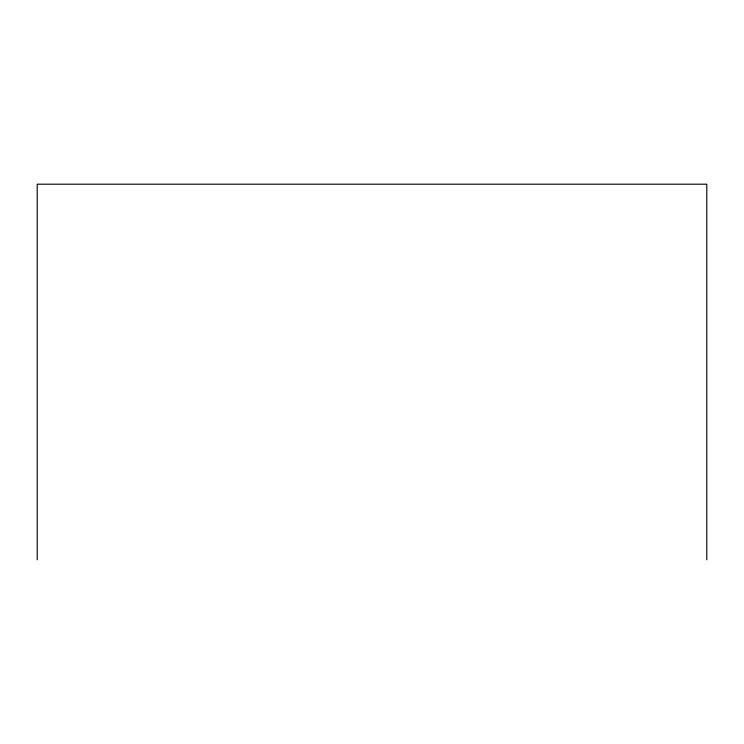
<?xml version="1.0" encoding="UTF-8"?>
<svg xmlns="http://www.w3.org/2000/svg" width="744" height="744" viewBox="0 0 744 744"><rect width="100%" height="100%" fill="white"/><g stroke="black" fill="none" stroke-linecap="round" stroke-linejoin="round"><path stroke-width="1.12" d="M706.8 559.804L706.8 184.196L37.2 184.196L37.2 559.804"/></g></svg>
